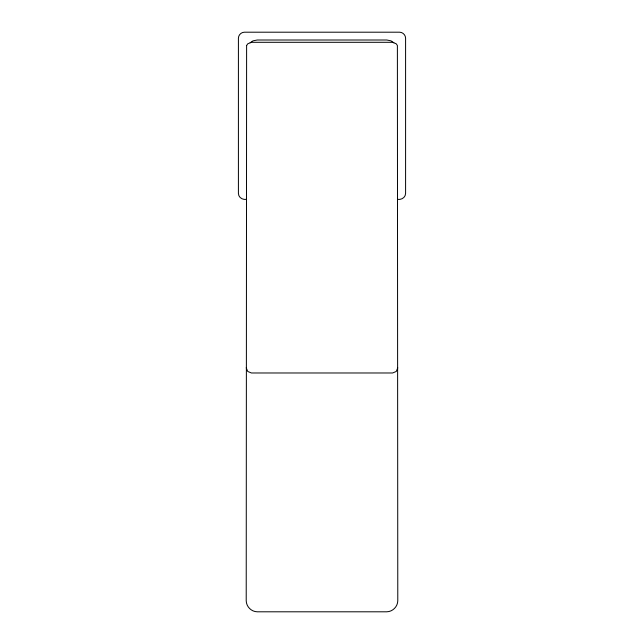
<?xml version="1.0" encoding="UTF-8"?>
<svg xmlns="http://www.w3.org/2000/svg" width="644" height="644" viewBox="0 0 644 644"><rect width="100%" height="100%" fill="white"/><g stroke="black" fill="none" stroke-linecap="round" stroke-linejoin="round"><path stroke-width="0.97" d="M397.783 367.805L396.261 371.459L392.607 372.981L251.393 372.981L247.739 371.459L246.217 367.805M250.162 42.762L253.028 40.846L257.246 40.009L386.754 40.009L390.972 40.846L393.838 42.762M246.386 199.374C242.603 200.002 238.425 197.523 238.409 193.401L238.409 38.173C238.473 34.961 241.178 32.264 244.382 32.2L399.618 32.2C402.822 32.264 405.527 34.961 405.591 38.173L405.591 193.401C405.575 197.523 401.397 200.002 397.614 199.374M246.612 45.499L246.217 600.78C246.338 606.696 251.321 611.679 257.246 611.8L386.754 611.8C392.679 611.679 397.662 606.696 397.783 600.78L397.388 45.499L396.261 43.824L392.607 42.303L251.393 42.303L247.739 43.824L246.612 45.499"/></g></svg>
